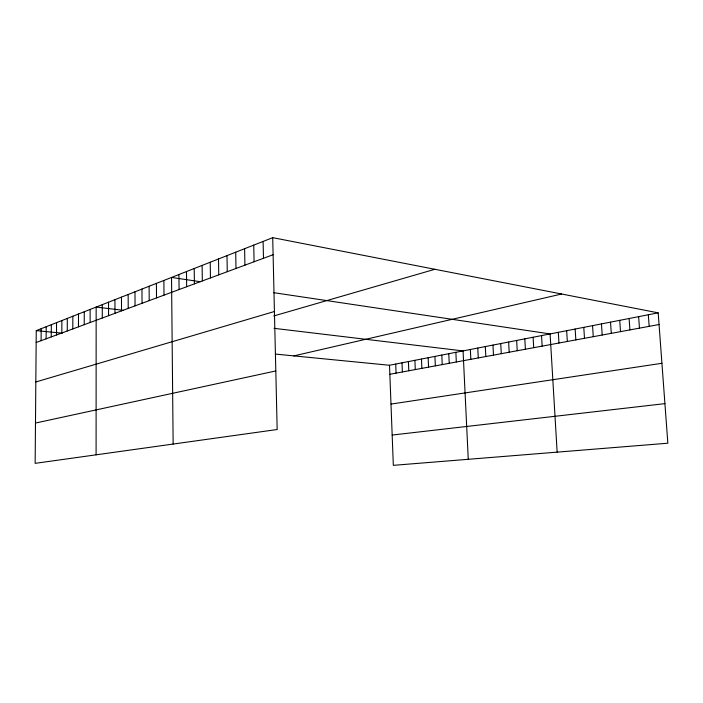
<?xml version="1.0" encoding="UTF-8"?>
<svg xmlns="http://www.w3.org/2000/svg" width="703" height="703" viewBox="0 0 703 703"><rect width="100%" height="100%" fill="white"/><g stroke="black" fill="none" stroke-linecap="round" stroke-linejoin="round"><path stroke-width="1.05" d="M90.125 322.51L90.142 309.434M96.091 454.823L96.153 307.07L123.456 310.331M78.464 326.833L78.499 314.013M84.237 324.698L84.263 311.745M67.26 330.99L67.312 318.406M72.804 328.934L72.848 316.236M51.257 336.913L51.337 324.689M56.486 334.98L56.556 322.642M61.82 333.002L61.882 320.542M41.099 340.683L41.187 328.679M46.126 338.82L46.213 326.702M272.711 237.658L36.257 330.621L35.15 463.347L277.167 429.515L272.711 237.658L658.184 312.835L667.85 443.215L393.329 465.342L389.506 365.27L658.184 312.835M36.161 342.51L273.107 254.714M35.827 381.966L274.425 311.508M273.643 315.99L434.867 269.284M293.863 355.894L561.653 294.012M35.484 423.048L275.813 370.938M389.849 374.277L659.054 324.522M390.982 404.084L661.927 363.284M392.169 435.052L664.915 403.636M36.257 330.621L62.268 333.169M275.365 354.075L389.506 365.27M274.021 328.327L463.057 350.92L468.26 459.305M200.232 281.718L171.532 277.439L173.14 444.059M273.616 292.668L550.097 333.934L557.145 452.134M648.324 314.759L649.168 326.35M638.632 316.649L639.449 328.143M629.106 318.512L629.906 329.909M619.73 320.34L620.512 331.64M610.52 322.141L611.285 333.345M601.46 323.907L602.199 335.023M592.55 325.647L593.27 336.675M583.78 327.361L584.483 338.301M575.159 329.039L575.845 339.901M566.671 330.7L567.339 341.473M558.314 332.326L558.964 343.02M541.53 335.603L542.145 346.122M533.102 337.247L533.7 347.686M524.816 338.864L525.396 349.224M516.661 340.454L517.223 350.735M508.638 342.027L509.183 352.221M500.738 343.565L501.274 353.679M492.961 345.085L493.488 355.12M485.316 346.579L485.817 356.535M477.776 348.047L478.277 357.932M470.36 349.496L470.843 359.303M455.869 352.326L456.317 361.992M448.778 353.706L449.226 363.302M441.8 355.068L442.231 364.593M434.929 356.412L435.342 365.868M428.153 357.73L428.558 367.115M421.475 359.031L421.87 368.354M414.893 360.314L415.28 369.576M408.408 361.579L408.786 370.771M402.019 362.827L402.38 371.957M395.719 364.057L396.07 373.126M263.107 241.428L263.476 258.282M253.739 245.11L254.082 261.762M244.609 248.704L244.925 265.163M235.698 252.21L235.997 268.467M226.999 255.628L227.271 271.701M218.51 258.968L218.765 274.855M210.223 262.219L210.452 277.931M202.121 265.409L202.332 280.936M194.213 268.52L194.406 283.88M186.48 271.56L186.655 286.745M178.922 274.53L179.08 289.557M163.878 280.444L164.01 295.137M156.409 283.379L156.514 297.914M149.106 286.253L149.203 300.629M141.962 289.056L142.05 303.274M134.985 291.807L135.055 305.867M128.157 294.487L128.21 308.406M121.478 297.114L121.514 310.884M114.941 299.68L114.967 313.31M108.543 302.202L108.561 315.682M102.278 304.663L102.287 318.011"/></g></svg>
